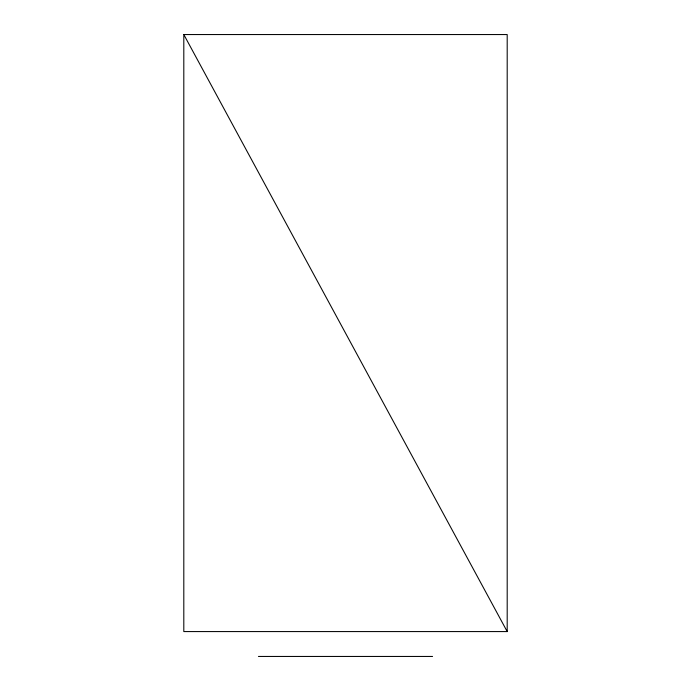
<?xml version="1.0" encoding="UTF-8"?>
<svg xmlns="http://www.w3.org/2000/svg" width="691" height="691" viewBox="0 0 691 691"><rect width="100%" height="100%" fill="white"/><g stroke="black" fill="none" stroke-linecap="round" stroke-linejoin="round"><path stroke-width="1.04" d="M183.806 34.55L507.194 34.55L507.194 631.574L183.806 631.574L183.806 34.55L507.194 631.574M258.434 656.45L432.566 656.45"/></g></svg>
